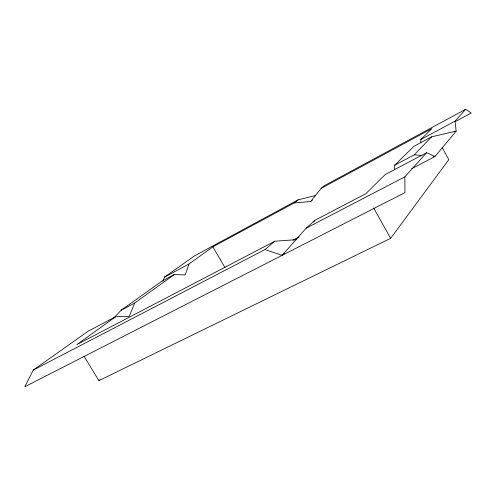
<?xml version="1.0" encoding="UTF-8"?>
<svg xmlns="http://www.w3.org/2000/svg" width="496" height="496" viewBox="0 0 496 496"><rect width="100%" height="100%" fill="white"/><g stroke="black" fill="none" stroke-linecap="round" stroke-linejoin="round"><path stroke-width="0.74" d="M394.655 169.607L394.717 165.205L413.862 146.326L431.563 136.853L456.146 131.099L455.037 121.129L465.725 109.263L471.2 113.007L454.844 121.787M315.45 195.517L298.183 199.826L294.06 203L212.865 246.841L188.976 264.008L185.225 274.945L174.387 274.499L161.708 281.282L121.148 310.211L113.906 317.917M162.88 281.313L164.424 277.196L194.692 255.762L298.183 199.826M174.387 274.499L134.683 303.037L129.307 316.312L115.649 316.721L88.009 331.297L33.251 370.078L24.8 386.737L404.947 192.615L404.86 176.836L426.616 152.687L434.973 156.538L456.146 131.099L454.801 131.812M84.097 356.376L98.878 380.643L390.65 238.34L448.806 159.631L442.172 147.492M294.06 203L310.694 201.494L321.055 188.424L324.849 185.411L465.725 109.263M313.466 222.109L314.91 220.317L365.707 193.8L385.311 174.474L426.616 152.687M33.251 370.078L265.025 249.55L282.131 255.335L306.168 228.16L314.91 220.317M394.717 165.205L414.272 154.839L431.563 136.853M420.856 142.445L420.744 139.543L431.842 128.607L321.055 188.424M282.131 255.335L284.369 253.282M265.025 249.55L274.84 241.236L296.416 239.661M98.878 380.643L100.068 379.657M310.694 201.494L312.461 200.055M115.649 316.721L76.905 344.571L274.84 241.236M164.424 277.196L188.976 264.008M420.744 139.543L455.037 121.129M121.148 310.211L134.683 303.037M411.674 168.714L434.973 156.538L433.436 156.414M306.168 228.16L404.86 176.836M292.962 240.157L299.144 236.964M414.272 154.839L421.941 155.465M212.865 246.841L224.93 267.505M373.643 207.973L390.65 238.34"/></g></svg>
